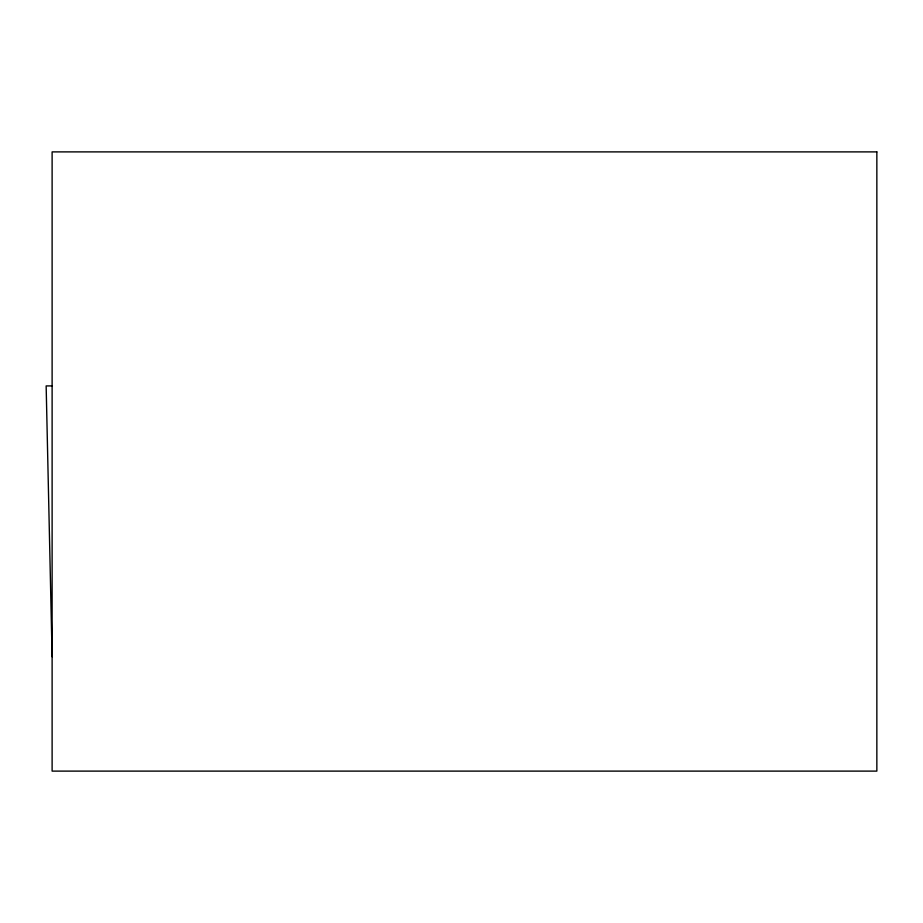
<?xml version="1.0" encoding="UTF-8"?>
<svg xmlns="http://www.w3.org/2000/svg" width="923" height="923" viewBox="0 0 923 923"><rect width="100%" height="100%" fill="white"/><g stroke="black" fill="none" stroke-linecap="round" stroke-linejoin="round"><path stroke-width="1.38" d="M52.115 385.918L46.15 385.918L52.115 656.726M876.85 151.891L52.115 151.891L52.115 771.109L876.85 771.109L876.85 151.891"/></g></svg>
